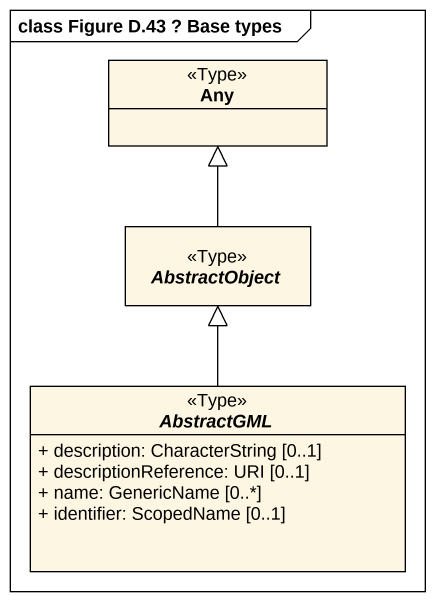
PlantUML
@startuml
mainframe class Figure D.43 ? Base types
hide circle
hide empty members
skinparam classAttributeIconSize 0
class Any <<Type>>
abstract class AbstractObject <<Type>>
abstract class AbstractGML <<Type>> {
  + description: CharacterString [0..1]
  + descriptionReference: URI [0..1]
  + name: GenericName [0..*]
  + identifier: ScopedName [0..1]
}
AbstractObject -up-|> Any
AbstractGML -up-|> AbstractObject
@enduml
